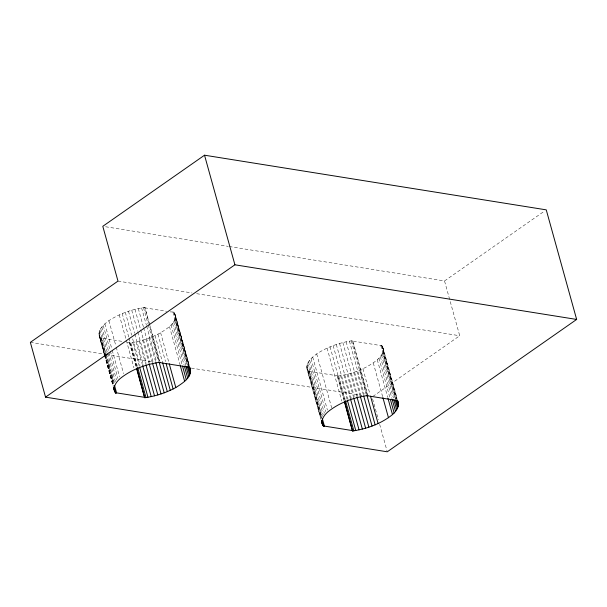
<?xml version="1.0" encoding="UTF-8"?>
<svg xmlns="http://www.w3.org/2000/svg" width="607" height="607" viewBox="0 0 607 607"><rect width="100%" height="100%" fill="white"/><g stroke="black" fill="none" stroke-linecap="round" stroke-linejoin="round"><path stroke-width="0.46" stroke-dasharray="3.04 2.28" d="M104.252 354.185L99.184 335.921C97.742 329.244 104.222 324.191 108.881 320.671C119.693 313.591 132.098 309.251 144.845 307.4L149.155 322.924M170.226 311.884L173.784 312.028C179.733 320.906 166.652 329.055 160.62 332.742C150.991 338.038 140.338 341.377 129.488 342.985L136.325 367.645M320.944 419.384L307.013 369.155C305.571 362.478 312.051 357.424 316.71 353.904C327.522 346.832 339.928 342.485 352.682 340.633L367.622 394.52M344.154 400.878L337.317 376.226C351.681 374.064 365.915 369.018 377.288 359.799C381.234 356.476 385.673 350.133 381.621 345.262L380.794 345.558L352.508 341.035L352.682 340.633M129.488 342.985L129.663 342.591L126.924 342.151M159.368 360.77L144.845 307.4M337.317 376.226L337.492 375.824L309.198 371.302L308.379 371.598L307.013 369.155M229.188 246.518L444.529 280.95L544.707 210.94M372.857 396.454L459.719 335.747L444.529 280.95M99.184 335.921L100.55 338.357L101.369 338.069L122.364 341.422M105.603 226.752L228.255 246.366M117.993 281.102L191.956 292.931M196.638 293.674L459.719 335.747M144.678 307.802L166.576 311.3M30.35 342.348L105.246 354.329M106.187 354.48L153.002 361.962M191.387 368.1L361.78 395.354M382.979 347.705L397.168 398.845M382.44 346.438L397.13 399.406M381.955 345.747L396.644 398.867M381.621 345.262L396.561 399.148M382.918 351.939L396.09 399.429M380.794 345.558L395.741 399.444M382.334 353.456L394.998 399.125M381.469 355.019L393.374 397.942M380.331 356.597L391.985 398.609M378.935 358.198L390.081 398.382M377.288 359.799L387.676 397.244M373.29 362.956L382.66 396.743M372.584 398.822L378.411 419.832M379.678 424.399L387.023 450.88M362.918 368.775L370.004 394.345M352.508 341.035L367.447 394.914M359.936 370.065L366.78 394.717M351.347 340.853L366.294 394.732M349.427 341.157L364.117 394.133M356.848 371.264L363.434 395.013M346.134 341.809L361.082 395.696M353.676 372.372L360.012 395.203M342.841 342.591L357.781 396.47M350.436 373.373L356.772 396.212M339.563 343.479L354.253 396.454M347.158 374.269L353.744 398.017M336.324 344.488L351.263 398.367M343.858 375.043L350.444 398.791M333.144 345.595L348.092 399.474M340.573 375.695L347.158 399.444M338.645 376.006L345.231 399.755M330.056 346.794L344.746 399.763M337.492 375.824L344.328 400.483M327.082 348.084L341.771 401.052M316.71 353.904L331.65 407.79M312.711 357.06L327.401 410.029M311.057 358.661L325.747 411.629M309.661 360.255L324.35 413.23M308.531 361.84L323.22 414.809M307.666 363.403L322.355 416.372M309.198 371.302L321.862 416.963M307.081 364.921L321.771 417.889M308.379 371.598L321.293 418.17M306.778 366.393L321.209 418.451M306.755 367.812L320.936 418.951M175.15 314.472L189.338 365.611M175.415 315.815L189.346 366.044M174.611 313.204L189.301 366.173M174.126 312.506L188.815 365.634M173.784 312.028L188.731 365.915M175.089 318.705L188.003 365.277M172.965 312.324L187.654 365.293M174.497 320.223L187.161 365.884M173.64 321.786L185.795 365.619M172.502 323.364L184.156 365.376M171.106 324.965L182.252 365.148M169.459 326.566L180.097 364.921M160.62 332.742L168.974 362.88M157.926 334.176L165.529 361.567M155.089 335.542L162.433 362.022M149.405 323.842L159.793 361.286M152.107 336.824L158.951 361.484M143.518 307.612L148.078 324.055M148.328 324.965L158.465 361.499M141.59 307.924L146.408 325.276M146.659 326.187L156.287 360.892M149.019 338.031L155.604 361.772M138.305 308.576L143.373 326.839M143.624 327.757L152.994 361.544M145.847 339.138L152.175 361.969M135.012 309.35L149.701 362.326M142.607 340.14L149.193 363.889M131.734 310.245L137.554 331.255M137.812 332.166L146.424 363.214M139.329 341.035L145.657 363.866M128.494 311.254L134.572 333.167M134.822 334.085L143.434 365.133M136.029 341.809L142.364 364.64M125.315 312.355L131.651 335.193M132.66 338.843L140.005 365.331M132.743 342.462L139.329 366.211M130.816 342.773L137.402 366.522M122.227 313.561L128.813 337.31M129.063 338.22L136.916 366.529M129.663 342.591L136.499 367.25M119.253 314.851L133.942 367.819M108.881 320.671L115.975 346.24M116.225 347.158L123.57 373.639M104.882 323.827L111.969 349.397M112.227 350.315L119.571 376.795M103.228 325.428L117.917 378.396M101.832 327.021L108.676 351.681M108.926 352.591L116.521 379.99M100.701 328.607L107.287 352.348M107.538 353.266L115.391 381.575M99.836 330.162L106.172 352.993M106.422 353.911L114.526 383.138M101.369 338.069L105.679 353.593M105.929 354.503L113.782 382.812M99.252 331.688L113.684 383.745M100.55 338.357L104.852 353.889M105.11 354.799L113.721 385.847M98.941 333.16L104.776 354.321M105.026 355.08L113.388 385.369M99.73 337.181L104.541 354.534M104.791 355.452L113.152 385.589M98.926 334.571L104.495 354.67M104.745 355.581L113.107 385.718M104.503 355.095L113.114 386.151"/><path stroke-width="0.91" d="M136.75 368.161L144.686 397.782C155.536 396.166 166.189 392.835 175.818 387.539C182.115 383.487 193.466 376.803 189.839 367.44M344.412 401.796L352.515 431.016C366.878 428.861 381.113 423.807 392.486 414.596C396.363 411.265 400.074 405.924 397.676 400.673M159.876 362.599L160.043 362.197C145.688 364.359 131.453 369.405 120.072 378.624C116.127 381.947 111.696 388.283 115.747 393.154L116.567 392.858L114.541 385.559M352.515 431.016L344.579 401.394M367.705 395.832L367.872 395.43C353.517 397.593 339.283 402.638 327.901 411.857C323.956 415.18 319.525 421.516 323.577 426.395L324.396 426.099L322.37 418.792M204.529 155.202L102.795 226.305L117.993 281.102L30.35 342.348L45.548 397.145L387.274 451.798L576.65 319.441L546.254 209.855L204.529 155.202L234.917 264.796L576.65 319.441M45.548 397.145L234.917 264.796M188.162 367.121L188.982 366.825L190.348 369.268M395.992 400.354L396.811 400.059L398.177 402.502M158.715 362.409L189.323 367.303M366.545 395.643L397.153 400.537M397.426 400.195L398.442 403.845M397.153 400.696L398.42 405.256M396.341 400.339L398.116 406.736M395.248 400.036L397.524 408.253M393.875 399.77L396.659 409.816M392.236 399.527L395.529 411.394M390.331 399.292L394.133 412.995M387.926 398.154L392.486 414.596M382.911 397.653L388.48 417.753M370.513 396.174L378.115 423.572M367.03 395.635L375.134 424.862M363.692 395.923L372.045 426.061M360.512 397.031L368.874 427.169M357.022 397.122L365.634 428.17M353.744 398.017L362.356 429.066M350.444 398.791L359.056 429.839M347.409 400.354L355.77 430.492M345.489 400.666L353.843 430.803L323.243 425.909L321.976 421.341M322.059 420.909L323.577 426.395M321.49 420.651L322.757 425.219M321.452 421.212L322.211 423.952M189.854 367.872L190.613 370.611M189.073 366.545L190.59 372.023M188.511 367.106L190.287 373.495M187.419 366.803L189.695 375.02M186.046 366.529L188.83 376.575M184.407 366.287L187.7 378.161M182.502 366.059L186.303 379.762M180.347 365.831L184.657 381.355M169.232 363.79L175.818 387.539M166.037 363.396L173.124 388.966M162.684 362.933L170.279 390.331M159.201 362.402L167.304 391.621M155.862 362.69L164.216 392.828M152.433 362.88L161.045 393.935M149.193 363.889L157.805 394.937M145.915 364.784L154.519 395.832M142.615 365.558L151.226 396.606M139.58 367.121L147.941 397.259M137.66 367.432L146.014 397.57L115.413 392.676L113.888 387.198M136.833 369.473L144.428 396.872M113.972 386.765L115.747 393.154M113.911 388.328L114.928 391.978M113.873 388.89L114.382 390.718"/></g></svg>
